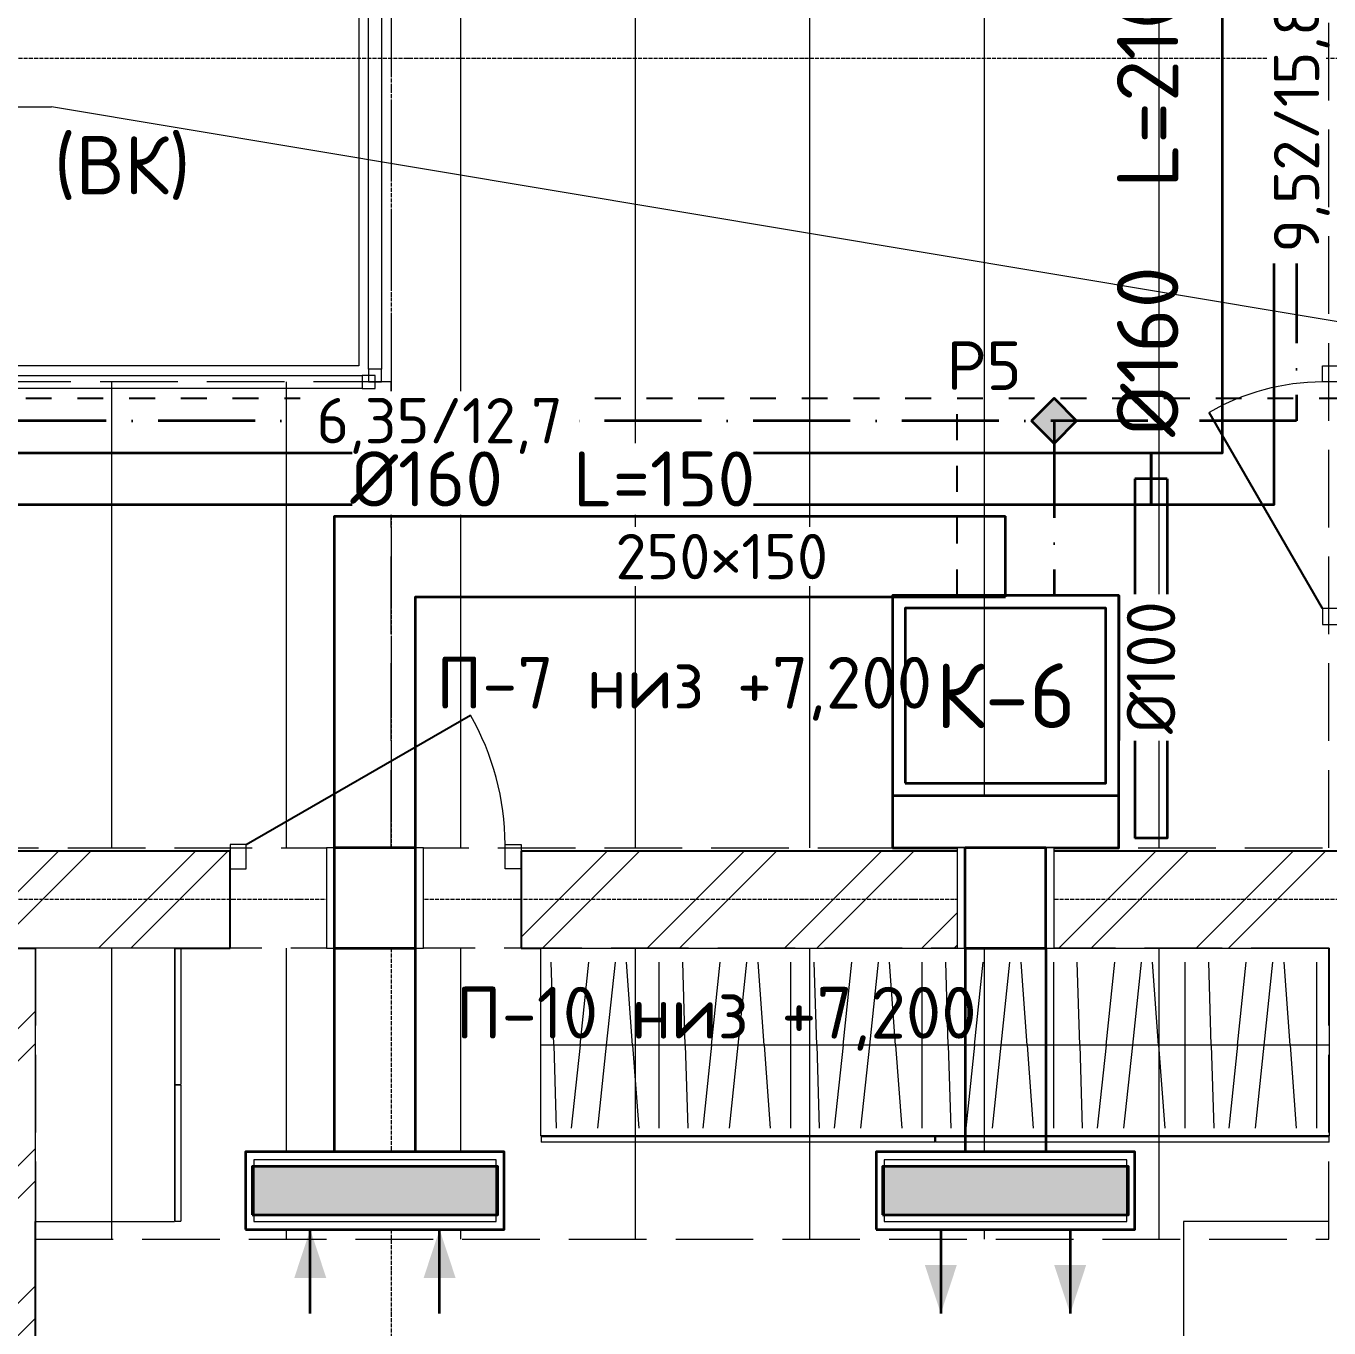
# Model space of a CAD drawing. Header units: millimetres. Extents: x -5016 to 22834, y -6019 to 18943.
# Drawn here: x 8371 to 12400, y 4976 to 9000 of the extents above; entities that cross this region are included whole.
import ezdxf
from ezdxf.enums import TextEntityAlignment as Align

# ---------------------------------------------------------------- set-up
doc = ezdxf.new("R2010")
doc.units = ezdxf.units.MM
for name, pattern in [('ОВ_ПУНКТ', [160, 80, -80]), ('ОВ_ШП', [460, 300, -80, 0, -80]), ('ОВ_ШТРИХ', [330, 240, -90]), ('Осевая 12-2-2', [16, 12, -2, 0, -2])]:
    doc.linetypes.add(name, pattern=pattern)
for name, color, linetype, lineweight in [('A-DETL-GENF', 9, 'Continuous', 13), ('A-DOOR', 8, 'Continuous', 13), ('A-FLOR', 9, 'Continuous', 13), ('A-GLAZ-CWMG', 8, 'Continuous', 13), ('A-WALL', 8, 'Continuous', 13), ('A-WALL-PATT', 8, 'Continuous', 13), ('I-FURN', 9, 'Continuous', 13), ('S-GRID', 8, 'Continuous', 13), ('АР_подложка', 8, 'Continuous', 13), ('ОВ_выноски', 7, 'Continuous', 18), ('ОВ_Дренаж', 4, 'Continuous', 25), ('ОВ_зоны', 5, 'Continuous', 18), ('ОВ_марки', 7, 'Continuous', 18), ('ОВ_П', 5, 'Continuous', 35), ('ОВ_Рец', 6, 'Continuous', 35), ('ОВ_Фреон', 6, 'Continuous', 35)]:
    doc.layers.add(name, color=color, linetype=linetype, lineweight=lineweight)
doc.styles.add('GOST', font='isocpeur.ttf', dxfattribs={"width": 0.9})
pattern_1 = [(45, (0, 0), (-212.132, 212.132), []), (45, (0, 100), (-212.132, 212.132), [])]

# ---------------------------------------------------------------- blocks, each defined once
blk = doc.blocks.new('INT 18 Шкаф - INT 18 Шкаф-1564839-Этаж 2 - Планировка')
at = {"layer": 'A-DETL-GENF'}
for p, q in [((-1179.3, -307), (-1179.3, 207)), ((-1098, -50), (-1116.8, 207)), ((-1016.7, -50), (-989.7, 207)), ((-935.3, -50), (-908.3, 207)), ((-854, -50), (-861.9, 207)), ((-772.7, -307), (-772.7, 207)), ((-691.3, -50), (-710.2, 207)), ((-610, -50), (-583, 207)), ((-528.7, -50), (-501.7, 207)), ((-447.3, -50), (-455.2, 207)), ((-366, -307), (-366, 207)), ((-284.7, -50), (-303.5, 207)), ((-203.3, -50), (-176.3, 207)), ((-122, -50), (-95, 207)), ((-40.7, -50), (-48.5, 207)), ((40.7, -307), (40.7, 207)), ((122, -50), (103.2, 207)), ((203.3, -50), (230.3, 207)), ((284.7, -50), (311.7, 207)), ((366, -50), (358.1, 207)), ((447.3, -307), (447.3, 207)), ((528.7, -50), (509.8, 207)), ((610, -50), (637, 207)), ((691.3, -50), (718.3, 207)), ((772.7, -50), (764.8, 207)), ((854, -307), (854, 207)), ((935.3, -50), (916.5, 207)), ((1016.7, -50), (1043.7, 207)), ((1098, -50), (1125, 207)), ((1179.3, -50), (1171.5, 207)), ((-1220, -50), (-813.3, -50)), ((-1098, -50), (-1079.2, -307)), ((-1043.7, -307), (-1016.7, -50)), ((-935.3, -50), (-962.3, -307)), ((-854, -50), (-846.1, -307)), ((-813.3, -50), (-406.7, -50)), ((-691.3, -50), (-672.5, -307)), ((-637, -307), (-610, -50)), ((-528.7, -50), (-555.7, -307)), ((-447.3, -50), (-439.5, -307)), ((-406.7, -50), (0, -50)), ((-284.7, -50), (-265.8, -307)), ((-230.3, -307), (-203.3, -50)), ((-122, -50), (-149, -307)), ((-40.7, -50), (-32.8, -307)), ((0, -50), (406.7, -50)), ((122, -50), (140.8, -307)), ((176.3, -307), (203.3, -50)), ((284.7, -50), (257.7, -307)), ((366, -50), (373.9, -307)), ((406.7, -50), (813.3, -50)), ((528.7, -50), (547.5, -307)), ((583, -307), (610, -50)), ((691.3, -50), (664.3, -307)), ((772.7, -50), (780.5, -307)), ((813.3, -50), (1220, -50)), ((935.3, -50), (954.2, -307)), ((989.7, -307), (1016.7, -50)), ((1098, -50), (1071, -307)), ((1179.3, -50), (1187.2, -307))]:
    blk.add_line(p, q, dxfattribs=at)
at = {"layer": 'I-FURN'}
for p, q in [((-1218.5, 250), (-0.8, 250)), ((-1218.5, 250), (-1218.5, 232)), ((-0.8, 232), (-0.8, 250)), ((0.8, 250), (1218.5, 250)), ((0.8, 250), (0.8, 232)), ((1218.5, 232), (1218.5, 250)), ((-1220, 230), (-1220, -350)), ((-1220, 230), (1220, 230)), ((-0.8, 232), (-1218.5, 232)), ((1218.5, 232), (0.8, 232)), ((1220, -350), (1220, 230)), ((1220, -350), (-1220, -350))]:
    blk.add_line(p, q, dxfattribs=at)
blk = doc.blocks.new('INT 18 Шкаф - INT 18 Шкаф-1564877-Этаж 2 - Планировка')
at = {"layer": 'I-FURN'}
for p, q in [((-421, 100), (-0.8, 100)), ((-421, 100), (-421, 82)), ((-0.8, 82), (-421, 82)), ((-0.8, 82), (-0.8, 100)), ((0.8, 100), (421, 100)), ((0.8, 100), (0.8, 82)), ((421, 82), (0.8, 82)), ((421, 82), (421, 100)), ((-422.5, 80), (-422.5, -350)), ((-422.5, 80), (422.5, 80)), ((422.5, -350), (422.5, 80)), ((422.5, -350), (-422.5, -350))]:
    blk.add_line(p, q, dxfattribs=at)
blk = doc.blocks.new('Прямоугольный импост - Прямоугольный импост черный-1565332-Этаж 2 - Планировка')
at = {"layer": 'A-GLAZ-CWMG'}
for p, q in [((2408.2, 12592.6), (11578.2, 12592.6)), ((11578.2, 12592.6), (11578.2, 12552.6)), ((11578.2, 12552.6), (2408.2, 12552.6))]:
    blk.add_line(p, q, dxfattribs=at)
blk = doc.blocks.new('Прямоугольный импост - Прямоугольный импост черный-1565335-Этаж 2 - Планировка')
at = {"layer": 'A-GLAZ-CWMG'}
for p, q in [((0, 20), (-40, 20)), ((-40, 20), (-40, -20)), ((0, -20), (0, 20)), ((-40, -20), (0, -20))]:
    blk.add_line(p, q, dxfattribs=at)
blk = doc.blocks.new('Прямоугольный импост - Прямоугольный импост черный-1565337-Этаж 2 - Планировка')
at = {"layer": 'A-GLAZ-CWMG'}
for p, q in [((11598.2, 15652.6), (11638.2, 15652.6)), ((11598.2, 12612.6), (11598.2, 15652.6)), ((11638.2, 15652.6), (11638.2, 12612.6)), ((11638.2, 12612.6), (11598.2, 12612.6))]:
    blk.add_line(p, q, dxfattribs=at)
blk = doc.blocks.new('Прямоугольный импост - Прямоугольный импост черный-V4-Этаж 2 - Планировка')
at = {"layer": 'A-GLAZ-CWMG'}
for p, q in [((-40, -20), (-40, 20)), ((-40, 20), (0, 20)), ((0, 20), (0, -20)), ((0, -20), (-40, -20))]:
    blk.add_line(p, q, dxfattribs=at)
blk = doc.blocks.new('INT 19 Дверь межкомнатная одностворчатая - 800х 2070 _800_ Глухое П-НАР-1569050-Этаж 2 - Планировка')
at = {"layer": 'A-DOOR', "lineweight": 25}
blk.add_line((-350, 170), (256.2, 520), dxfattribs=at)
at = {"layer": 'A-DOOR'}
for p, q in [((-350, 170), (-400, 170)), ((-400, 170), (-400, 95)), ((-350, 95), (-350, 170)), ((350, 95), (350, 170)), ((350, 170), (400, 170)), ((400, 170), (400, 95)), ((-400, 95), (-350, 95)), ((400, 95), (350, 95))]:
    blk.add_line(p, q, dxfattribs=at)
blk.add_arc((-350, 170), 700, 360, 30, dxfattribs=at)
blk = doc.blocks.new('INT 19 Дверь межкомнатная одностворчатая - 900 х 2370 _800_ Глухое П-НАР-1569046-Этаж 2 - Планировка')
at = {"layer": 'A-DOOR', "lineweight": 25}
blk.add_line((-400, 170), (292.8, 570), dxfattribs=at)
at = {"layer": 'A-DOOR'}
for p, q in [((-400, 170), (-450, 170)), ((-450, 170), (-450, 95)), ((-400, 95), (-400, 170)), ((400, 95), (400, 170)), ((400, 170), (450, 170)), ((450, 170), (450, 95)), ((-450, 95), (-400, 95)), ((450, 95), (400, 95))]:
    blk.add_line(p, q, dxfattribs=at)
blk.add_arc((-400, 170), 800, 360, 30, dxfattribs=at)
blk = doc.blocks.new('INT 18 Шкаф-ящики - INT 18 Шкаф-ящики-V9-Этаж 2 - Планировка')
at = {"layer": 'I-FURN'}
for p, q in [((300, 100), (-300, 100)), ((-300, 100), (-300, -350)), ((300, -350), (300, 100))]:
    blk.add_line(p, q, dxfattribs=at)
blk = doc.blocks.new('АР_План_2_этажа')
at = {"layer": 'A-WALL-PATT', "lineweight": 9}
h = blk.add_hatch(dxfattribs=at)
h.set_pattern_fill('FP_1', color=256, style=0, pattern_type=2)
h.set_pattern_definition(pattern_1)
h.paths.add_polyline_path([(14568.2, 10822.6), (14568.2, 11122.6), (12070.2, 11122.6), (12070.2, 10822.6), (14485.7, 10822.6)])
h.paths.add_polyline_path([(10875.4, 10822.6), (11170.2, 10822.6), (11170.2, 11122.6), (8918.2, 11122.6), (8918.2, 10822.6), (10568.2, 10822.6)])
h.paths.add_polyline_path([(8018.2, 10822.6), (8018.2, 11122.6), (5768.2, 11122.6), (5768.2, 10822.6), (7987.2, 10822.6)])
h.paths.add_polyline_path([(4808.2, 10822.6), (4868.2, 10822.6), (4868.2, 11122.6), (2368.2, 11122.6), (2368.2, 10822.6), (3654.8, 10822.6)])
h = blk.add_hatch(dxfattribs=at)
h.set_pattern_fill('FP_1', color=256, style=0, pattern_type=2)
h.set_pattern_definition(pattern_1)
h.paths.add_polyline_path([(10568.2, 5972.6), (10568.2, 10822.6), (10368.2, 10822.6), (10368.2, 5972.6)])
at = {"layer": 'A-FLOR'}
for p, q in [((11568.2, 15692.6), (11568.2, 12622.6)), ((11568.2, 12622.6), (2368.2, 12622.6))]:
    blk.add_line(p, q, dxfattribs=at)
at = {"layer": 'A-WALL', "lineweight": 25}
for p, q in [((11170.2, 11122.6), (8918.2, 11122.6)), ((11170.2, 10822.6), (11170.2, 11122.6)), ((15418.2, 11122.6), (12070.2, 11122.6)), ((12070.2, 11122.6), (12070.2, 10822.6)), ((10368.2, 10822.6), (10568.2, 10822.6)), ((10998.2, 10822.6), (11170.2, 10822.6)), ((12070.2, 10822.6), (12130.2, 10822.6)), ((10568.2, 5972.6), (10568.2, 9977.6))]:
    blk.add_line(p, q, dxfattribs=at)
at = {"layer": 'S-GRID', "color": 251, "linetype": 'Осевая 12-2-2', "true_color": 0x646464}
for p, q in [((11668.2, 22574.8), (11668.2, -1346.2)), ((23375.6, 13572.6), (-1176.1, 13572.6)), ((23375.6, 10972.6), (-1176.1, 10972.6))]:
    blk.add_line(p, q, dxfattribs=at)
at = {"layer": 'A-DOOR', "lineweight": 25, "rotation": 89.99999999999993}
blk.add_blockref('INT 19 Дверь межкомнатная одностворчатая - 800х 2070 _800_ Глухое П-НАР-1569050-Этаж 2 - Планировка', (14718.2, 12222.6), dxfattribs=at)
at = {"layer": 'A-DOOR', "lineweight": 25}
blk.add_blockref('INT 19 Дверь межкомнатная одностворчатая - 900 х 2370 _800_ Глухое П-НАР-1569046-Этаж 2 - Планировка', (11620.2, 10972.6), dxfattribs=at)
at = {"layer": 'A-GLAZ-CWMG'}
for name, p in [('Прямоугольный импост - Прямоугольный импост черный-1565337-Этаж 2 - Планировка', (0, 0)), ('Прямоугольный импост - Прямоугольный импост черный-1565332-Этаж 2 - Планировка', (0, 0)), ('Прямоугольный импост - Прямоугольный импост черный-1565335-Этаж 2 - Планировка', (11618.2, 12572.6))]:
    blk.add_blockref(name, p, dxfattribs=at)
at = {"layer": 'A-GLAZ-CWMG', "extrusion": (0, 0, -1), "rotation": 270}
blk.add_blockref('Прямоугольный импост - Прямоугольный импост черный-V4-Этаж 2 - Планировка', (-11618.2, 12572.6), dxfattribs=at)
at = {"layer": 'I-FURN'}
for name, p, rotation in [('INT 18 Шкаф - INT 18 Шкаф-1564877-Этаж 2 - Планировка', (10918.2, 10400.1), 269.9999999999991), ('INT 18 Шкаф - INT 18 Шкаф-1564839-Этаж 2 - Планировка', (13350.2, 10472.6), 180), ('INT 18 Шкаф-ящики - INT 18 Шкаф-ящики-V9-Этаж 2 - Планировка', (14218.2, 9677.6), 90.00000000000118)]:
    blk.add_blockref(name, p, dxfattribs=dict(at, rotation=rotation))

msp = doc.modelspace()

# ---------------------------------------------------------------- block references
at = {"layer": 'АР_подложка'}
msp.add_blockref('АР_План_2_этажа', (-2168, -4673), dxfattribs=at)

# ---------------------------------------------------------------- next in the draw order: hatches: boundary and pattern name
at = {"layer": 'ОВ_зоны'}
h = msp.add_hatch(dxfattribs=at)
h.set_pattern_fill('ANSI31', scale=170, angle=45)
h.paths.add_polyline_path([(9500, 6460), (12400, 6460), (12400, 11000), (10300, 11000), (10300, 11400), (9500, 11400)])
h = msp.add_hatch(dxfattribs=at)
h.set_pattern_fill('ANSI31', scale=170, angle=45)
h.paths.add_polyline_path([(250, 6460), (9500, 6460), (9500, 7900), (250, 7900)])
h = msp.add_hatch(dxfattribs=at)
h.set_pattern_fill('ANSI31', scale=170, angle=45)
h.paths.add_polyline_path([(8400, 5250), (12400, 5250), (12400, 6150), (8400, 6150)])
at = {"layer": 'ОВ_П'}
for points in [[(11200, 5020), (11249.5, 5170), (11150.5, 5170)], [(11600, 5020), (11649.5, 5170), (11550.5, 5170)]]:
    msp.add_hatch(color=5, dxfattribs=at).paths.add_polyline_path(points)
at = {"layer": 'ОВ_Фреон'}
msp.add_hatch(color=6, dxfattribs=at).paths.add_polyline_path([(11480, 7780), (11550, 7850), (11620, 7780), (11550, 7710)])

# ---------------------------------------------------------------- next in the draw order: linework, layer by layer
at = {"layer": 'ОВ_выноски'}
msp.add_lwpolyline([(3866, 8750), (8450, 8750)], dxfattribs=at)
at = {"layer": 'ОВ_Дренаж', "linetype": 'ОВ_ПУНКТ'}
for points in [[(850, 7850), (12550, 7850), (12950, 8350)], [(11250, 7240), (11250, 7850)]]:
    msp.add_lwpolyline(points, dxfattribs=at)
at = {"layer": 'ОВ_зоны', "linetype": 'ОВ_ШТРИХ'}
for points in [[(9500, 6460), (12400, 6460), (12400, 11000), (10300, 11000), (10300, 11400), (9500, 11400)], [(250, 6460), (9500, 6460), (9500, 7900), (250, 7900)], [(8400, 5250), (12400, 5250), (12400, 6150), (8400, 6150)]]:
    msp.add_lwpolyline(points, close=True, dxfattribs=at)
at = {"layer": 'ОВ_П'}
for points in [[(12950, 9330), (12070, 9330), (12070, 7680), (11850, 7680)], [(12950, 9170), (12230, 9170), (12230, 7520), (11850, 7520)], [(11850, 7680), (8150, 7680)], [(11850, 7680), (11850, 7520)], [(11850, 7520), (11850, 7680)], [(11900, 7600), (11900, 6490), (11800, 6490)], [(11800, 7600), (11800, 6590), (11800, 6590)], [(11900, 7600), (11800, 7600)], [(11850, 7520), (8150, 7520)], [(11800, 6590), (11800, 6490)]]:
    msp.add_lwpolyline(points, dxfattribs=at)
at = {"layer": 'ОВ_Рец'}
for points in [[(11400, 7235), (11400, 7485)], [(9325, 5520), (9575, 5520)], [(11275, 5520), (11525, 5520)]]:
    msp.add_lwpolyline(points, dxfattribs=at)
at = {"layer": 'ОВ_Фреон', "linetype": 'ОВ_ШП', "lineweight": 35}
for points in [[(13600, 9220), (13600, 9700), (12300, 9700), (12300, 7780), (1000, 7780)], [(11550, 7780), (11550, 7240)]]:
    msp.add_lwpolyline(points, dxfattribs=at)
at = {"layer": 'ОВ_Фреон'}
for points in [[(11480, 7780), (11550, 7850), (11620, 7780), (11550, 7710)], [(11090, 6660), (11710, 6660), (11710, 7200), (11090, 7200)]]:
    msp.add_lwpolyline(points, close=True, dxfattribs=at)

# ---------------------------------------------------------------- next in the draw order: texts
at = {"layer": 'ОВ_зоны', "style": 'GOST'}
for s, p in [('П-7 низ +7,200', (9640, 6970)), ('П-10 низ +7,200', (9700, 5950))]:
    msp.add_text(s, height=160, dxfattribs=at).set_placement(p, align=Align.MIDDLE_LEFT)
at = {"layer": 'ОВ_марки', "style": 'GOST'}
msp.add_text('в сифон за инсталляцией унитаза 2.9 (ВК)', height=180, dxfattribs=at).set_placement((3926, 8660), align=Align.TOP_LEFT)
at = {"layer": 'ОВ_П', "style": 'GOST'}
msp.add_text('Ø160  L=210', height=190, rotation=90, dxfattribs=at).set_placement((11839.5, 8425), align=Align.MIDDLE_CENTER)
at = {"layer": 'ОВ_Фреон', "style": 'GOST'}
msp.add_text('Р5', height=150, dxfattribs=at).set_placement((11450, 7950), align=Align.MIDDLE_RIGHT)
msp.add_text('К-6', height=200, dxfattribs=at).set_placement((11400, 6930), align=Align.MIDDLE_CENTER)

# ---------------------------------------------------------------- next in the draw order: wipeouts: each hides what was drawn before it
for points in [[(12209, 8266), (12391, 8266), (12391, 9214), (12209, 9214)], [(9380.3, 7489.5), (10619.7, 7489.5), (10619.7, 7710.5), (9380.3, 7710.5)], [(11752.5, 6791), (11947.5, 6791), (11947.5, 7243), (11752.5, 7243)]]:
    msp.add_wipeout(points)

# ---------------------------------------------------------------- next in the draw order: linework, layer by layer
at = {"layer": 'ОВ_выноски'}
msp.add_lwpolyline([(12700, 8040), (8450, 8750)], dxfattribs=at)
at = {"layer": 'ОВ_Фреон'}
msp.add_lwpolyline([(11050, 6620), (11750, 6620), (11750, 7240), (11050, 7240)], close=True, dxfattribs=at)

# ---------------------------------------------------------------- next in the draw order: texts
at = {"layer": 'ОВ_П', "style": 'GOST'}
for s, height, rotation, p in [('Ø160  L=150', 170, 360, (10000, 7600)), ('Ø100', 150, 90, (11850, 7017))]:
    msp.add_text(s, height=height, rotation=rotation, dxfattribs=at).set_placement(p, align=Align.MIDDLE_CENTER)
at = {"layer": 'ОВ_Фреон', "style": 'GOST'}
msp.add_text('9,52/15,88', height=140, rotation=90, dxfattribs=at).set_placement((12300, 8740), align=Align.MIDDLE_CENTER)

# ---------------------------------------------------------------- next in the draw order: wipeouts: each hides what was drawn before it
for points in [[(9219.4, 7689), (10080.6, 7689), (10080.6, 7871), (9219.4, 7871)], [(11050, 6460), (11750, 6460), (11750, 6620), (11050, 6620)]]:
    msp.add_wipeout(points)

# ---------------------------------------------------------------- next in the draw order: linework, layer by layer
at = {"layer": 'ОВ_Рец'}
for points in [[(9325, 5520), (9325, 7485), (11400, 7485)], [(9575, 5520), (9575, 7235), (11400, 7235)], [(11275, 6460), (11275, 5520)], [(11525, 6460), (11275, 6460)], [(11525, 6460), (11525, 5520)]]:
    msp.add_lwpolyline(points, dxfattribs=at)
at = {"layer": 'ОВ_Рец', "lineweight": 35}
msp.add_lwpolyline([(11050, 6460), (11750, 6460), (11750, 6620), (11050, 6620)], close=True, dxfattribs=at)

# ---------------------------------------------------------------- next in the draw order: texts
at = {"layer": 'ОВ_Фреон', "style": 'GOST'}
msp.add_text('6,35/12,7', height=140, rotation=360, dxfattribs=at).set_placement((9650, 7780), align=Align.MIDDLE_CENTER)

# ---------------------------------------------------------------- next in the draw order: wipeouts: each hides what was drawn before it
for points in [[(10178.7, 7269), (10866.3, 7269), (10866.3, 7451), (10178.7, 7451)], [(9300, 6150), (9600, 6150), (9600, 6460), (9300, 6460)], [(11250, 6150), (11550, 6150), (11550, 6460), (11250, 6460)], [(9050, 5280), (9850, 5280), (9850, 5520), (9050, 5520)], [(11000, 5280), (11800, 5280), (11800, 5520), (11000, 5520)]]:
    msp.add_wipeout(points)

# ---------------------------------------------------------------- next in the draw order: hatches: boundary and pattern name
at = {"layer": 'ОВ_П'}
msp.add_hatch(color=5, dxfattribs=at).paths.add_polyline_path([(11020, 5325), (11780, 5325), (11780, 5475), (11020, 5475)])
at = {"layer": 'ОВ_Рец'}
for points in [[(9070, 5325), (9830, 5325), (9830, 5475), (9070, 5475)], [(9250, 5280), (9200.5, 5130), (9299.5, 5130)], [(9650, 5280), (9600.5, 5130), (9699.5, 5130)]]:
    msp.add_hatch(color=6, dxfattribs=at).paths.add_polyline_path(points)

# ---------------------------------------------------------------- next in the draw order: linework, layer by layer
at = {"layer": 'ОВ_П'}
msp.add_lwpolyline([(11020, 5325), (11780, 5325), (11780, 5475), (11020, 5475)], close=True, dxfattribs=at)
for points in [[(11200, 5280), (11200, 5020)], [(11600, 5280), (11600, 5020)]]:
    msp.add_lwpolyline(points, dxfattribs=at)
at = {"layer": 'ОВ_Рец', "lineweight": 18}
for points in [[(9300, 6150), (9600, 6150), (9600, 6460), (9300, 6460)], [(11250, 6150), (11550, 6150), (11550, 6460), (11250, 6460)]]:
    msp.add_lwpolyline(points, close=True, dxfattribs=at)
at = {"layer": 'ОВ_Рец'}
for points in [[(9325, 6150), (9325, 6460)], [(9575, 6460), (9325, 6460)], [(9575, 6150), (9575, 6460)], [(11275, 6150), (11275, 6460)], [(11525, 6460), (11275, 6460)], [(11525, 6150), (11525, 6460)], [(9325, 6150), (9575, 6150)], [(11275, 6150), (11525, 6150)], [(9250, 5020), (9250, 5280)], [(9650, 5020), (9650, 5280)]]:
    msp.add_lwpolyline(points, dxfattribs=at)
at = {"layer": 'ОВ_Рец', "lineweight": 35}
for points in [[(9050, 5280), (9850, 5280), (9850, 5520), (9050, 5520)], [(11000, 5280), (11800, 5280), (11800, 5520), (11000, 5520)]]:
    msp.add_lwpolyline(points, close=True, dxfattribs=at)
at = {"layer": 'ОВ_Рец', "lineweight": 13}
for points in [[(9075, 5305), (9825, 5305), (9825, 5495), (9075, 5495)], [(11025, 5305), (11775, 5305), (11775, 5495), (11025, 5495)]]:
    msp.add_lwpolyline(points, close=True, dxfattribs=at)
at = {"layer": 'ОВ_Рец'}
msp.add_lwpolyline([(9070, 5325), (9830, 5325), (9830, 5475), (9070, 5475)], close=True, dxfattribs=at)

# ---------------------------------------------------------------- next in the draw order: texts
at = {"layer": 'ОВ_Рец', "style": 'GOST'}
msp.add_text('250×150', height=140, dxfattribs=at).set_placement((10522.5, 7360), align=Align.MIDDLE_CENTER)

doc.saveas('drawing.dxf')
